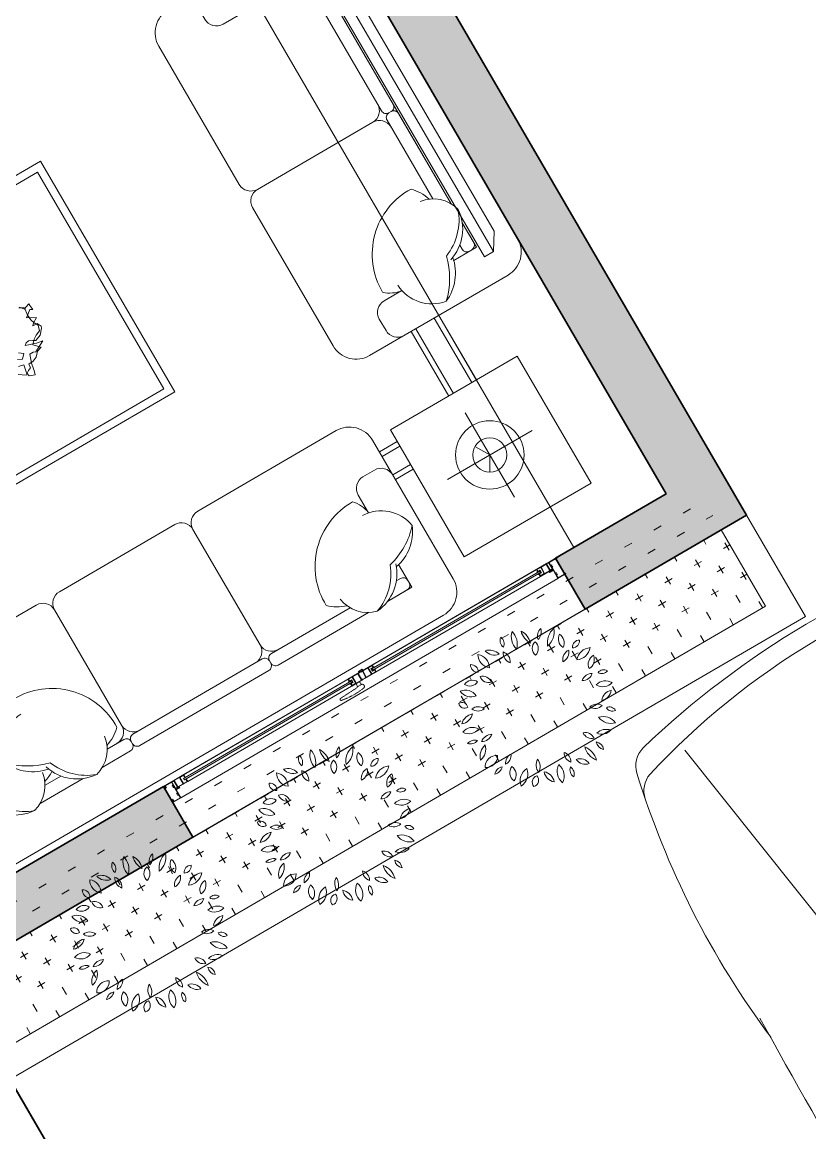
# Model space of a CAD drawing. Header units: millimetres. Extents: x 403824132 to 733479728, y 1974822364 to 2151530530.
# Drawn here: x 568712677 to 568715638, y 2063081156 to 2063085333 of the extents above; entities that cross this region are included whole.
import ezdxf

# ---------------------------------------------------------------- set-up
doc = ezdxf.new("R2010")
doc.units = ezdxf.units.MM
doc.linetypes.add('HIDDEN', pattern=[0.75, 0.5, -0.25])
for name, color, linetype, lineweight in [('A-DIM', 251, 'Continuous', 15), ('A-HATCH', 251, 'Continuous', 5), ('A-TUONG', 255, 'Continuous', 35), ('E- THAY', 9, 'Continuous', 20), ('E-NoiThat', 32, 'Continuous', 9), ('i_Cay', 114, 'Continuous', 13), ('i_Hatch', 250, 'Continuous', 13), ('i_ThietBi', 32, 'Continuous', 13), ('LD-CUA', 146, 'Continuous', 13), ('LD-KHUAT', 33, 'HIDDEN', 9), ('LD-THAY', 9, 'Continuous', 13)]:
    doc.layers.add(name, color=color, linetype=linetype, lineweight=lineweight)

# ---------------------------------------------------------------- blocks, each defined once
blk = doc.blocks.new('mb-cay40')
at = {"color": 0, "linetype": 'ByBlock'}
for centre, radius, start, end in [((-299.5701589075907, 710.3054466762878), 100.1777, 149.4737229998766, 231.7585850006217), ((-447.8704589076224, 682.5084466762783), 100.1777, 329.4737229998766, 51.75858500062168), ((-230.6878589075932, 779.3904466762833), 98.06469999999999, 192.3059549999538, 259.6848969996826), ((-344.058958907699, 662.0099466762913), 98.06469999999999, 12.30595499995376, 79.68489699968265), ((-136.2343589076481, 736.8957466763095), 62.92479999999998, 125.4093320002077, 202.7100880001333), ((-230.740058907686, 763.8882466762698), 62.92479999999998, 305.4093320002077, 22.71008800013334), ((16.26654109236551, 684.2603466763248), 136.5301, 133.811686000385, 194.307733999988), ((-210.5471589076042, 749.0423466762695), 136.5301, 313.811686000385, 14.30773399998799), ((112.6560410923557, 711.3373466763078), 137.2196, 163.4642290000644, 212.7905639999698), ((-134.2428589076444, 676.0780466762808), 137.2196, 343.4642290000643, 32.79056399996983), ((-426.9131589077006, 693.7752466762759), 54.12369999999999, 146.8150690002197, 244.0193430003837), ((-495.9196589076018, 674.7454466763011), 54.12369999999999, 326.8150690002197, 64.01934300038363), ((-147.5025589076395, 637.821246676278), 79.6564, 145.524785000142, 220.8327340004014), ((-273.4387589076068, 630.8271466763035), 79.6564, 325.524785000142, 40.83273400040141), ((138.3718410924193, 615.5002466762926), 80.63699999999999, 104.100357000399, 168.4650159999594), ((39.71864109238959, 709.8323466762886), 80.63699999999999, 284.100357000399, 348.4650159999595), ((-541.5223589077068, 596.8183466762894), 98.14920000000001, 183.3189289998474, 263.1903650005937), ((-651.1445589076611, 493.6793466763265), 98.14920000000001, 3.318928999847402, 83.19036500059372), ((-554.1702589076594, 555.716446676277), 69.85239999999999, 25.45365099951863, 116.6851969996846), ((-522.4680589076888, 648.1498466762605), 69.85239999999999, 205.4536509995186, 296.6851969996846), ((-390.4405589076341, 597.053746676309), 66.85079999999999, 168.8066020001733, 257.6390980002616), ((-470.3303589076386, 544.7297466762902), 66.85079999999999, 348.8066020001733, 77.63909800026163), ((48.89724109234521, 562.139746676261), 68.7981, 103.8913859995158, 198.9039470000852), ((-32.70725890767062, 606.6362466762985), 68.7981, 283.8913859995158, 18.90394700008519), ((230.3510410923918, 506.037146676299), 141.3623, 100.3005049996434, 160.4476489999013), ((71.86314109229716, 692.4305466762962), 141.3623, 280.3005049996434, 340.4476489999013), ((259.9547410923115, 520.9738466762719), 76.85969999999999, 122.5817349996012, 207.1799879998302), ((150.1931410923426, 550.6291466762632), 76.85969999999999, 302.5817349996012, 27.17998799983019), ((-653.7485589076532, 502.9852466762604), 44.2471, 163.4933459999228, 274.4697339999847), ((-692.7238589076442, 471.4445466763245), 44.2471, 343.4933459999227, 94.46973399998471), ((-620.4297589075868, 356.9077466762828), 75.7726, 22.57230600034306, 98.33354300080866), ((-561.4437589076697, 460.9655466763143), 75.7726, 202.5723060003431, 278.3335430008087), ((213.0515410923108, 368.6593466762861), 79.60759999999999, 86.02821900006174, 161.3697619999351), ((143.1294410924311, 473.5071466763002), 79.60759999999999, 266.0282190000617, 341.3697619999351), ((299.7197410923836, 426.0202466763112), 53.529, 59.98145400028278, 155.6675900001146), ((277.7252410923538, 494.4245466762877), 53.529, 239.9814540002828, 335.6675900001146), ((-680.1407589076553, 301.4285466763176), 101.6635, 69.72013800080484, 135.6489100005381), ((-717.600058907643, 467.8581466763062), 101.6635, 249.7201380008048, 315.6489100005381), ((281.8093410923029, 453.3035466762885), 110.2473, 244.7352629998049, 320.5781150000673), ((319.9207410923555, 283.5921466762593), 110.2473, 64.73526299980486, 140.5781150000674), ((-694.8229589076363, 365.1617466763128), 95.9612, 210.9482359996829, 290.5783940005535), ((-743.3930589076772, 225.974346676303), 95.9612, 30.9482359996829, 110.5783940005535), ((359.2284410923021, 242.1056466762602), 79.1061, 90.25287400078554, 173.52208300028), ((280.2783410924312, 330.1357466762784), 79.1061, 270.2528740007856, 353.5220830002799), ((-736.4670589076995, 276.7996466763216), 75.60229999999999, 224.257649999822, 288.5926610007619), ((-766.5091589076037, 152.3813466762949), 75.60229999999999, 44.25764999982202, 108.5926610007619), ((-649.4696589076193, 256.585046676264), 83.90719999999999, 240.5094849996896, 309.291989999972), ((-637.6392589076131, 118.6108466762598), 83.90719999999999, 60.50948499968955, 129.291989999972), ((231.9157410923508, 266.539646676305), 78.02799999999999, 238.8747640006676, 311.2135240002623), ((242.9923410922929, 141.0472466762949), 78.02799999999999, 58.87476400066763, 131.2135240002623), ((344.0384410923289, 142.0358466763282), 53.57989999999999, 28.1981360000389, 112.1917869993301), ((371.0219410923892, 216.9645466762668), 53.57989999999999, 208.1981360000389, 292.1917869993301), ((-659.0736589076696, 39.63904667626048), 110.8102, 100.8761589997203, 165.4479130002026), ((-787.2373589075869, 176.3009466762742), 110.8102, 280.8761589997204, 345.4479130002026), ((349.6776410924213, 166.3968466762817), 97.6447, 209.1951970002367, 286.7189010004093), ((292.527541092335, 25.24994667626743), 97.6447, 29.19519700023669, 106.7189010004093), ((-716.1905589076923, 74.23634667632723), 87.35799999999999, 234.9744629993681, 331.3792250002423), ((-689.6452589076944, -39.14615332373069), 87.35799999999999, 54.97446299936808, 151.3792250002424), ((208.0612410923932, 37.25554667630786), 77.31559999999999, 208.8071649999463, 283.9198800002828), ((158.9131410923146, -75.04515332368464), 77.31559999999999, 28.80716499994626, 103.9198800002828), ((313.8222410924209, -58.64165332372795), 90.3688, 71.37116600059133, 141.7535400000561), ((271.7177410924342, 82.93484667628945), 90.3688, 251.3711660005913, 321.7535400000561), ((-674.8470589076169, -123.2118533237299), 70.02329999999999, 71.8192460004174, 140.0817599994504), ((-706.7037589076499, -11.75075332372944), 70.02329999999999, 251.8192460004175, 320.0817599994504), ((-551.4629589076503, -83.00365332367801), 74.9971, 87.17243399982254, 157.2364690000009), ((-616.9188589076803, 20.92074667628185), 74.9971, 267.1724339998225, 337.2364690000009), ((296.2157410923683, -68.1395533237228), 50.671, 179.2557220000184, 267.628659000778), ((243.4524410924059, -118.1089533236882), 50.671, 359.2557220000184, 87.62865900077804), ((-557.1729589076713, -163.3047533236968), 77.98479999999999, 113.475291999382, 203.4559599999777), ((-659.7790589075885, -122.8160533237024), 77.98479999999999, 293.475291999382, 23.45595999997768), ((-604.7676589076873, -147.1679533237184), 106.605, 271.6327640008068, 352.0267889999677), ((-496.1556589076645, -268.5169533236767), 106.605, 91.63276400080674, 172.0267889999677), ((-341.8780589076923, -220.9033533237016), 95.91319999999999, 122.8873139993626, 186.7253339999508), ((-489.2111589075648, -151.593553323728), 95.91319999999999, 302.8873139993626, 6.725333999950768), ((69.87894109232002, -150.8368533236935), 70.3103, 173.6499809998805, 254.6514450005405), ((-18.61045890764217, -210.8629533236744), 70.3103, 353.6499809998805, 74.65144500054049), ((274.5892410923552, -86.62635332370701), 116.145, 186.5486859998972, 256.8911319994462), ((132.8601410923875, -212.990753323691), 116.145, 6.548685999897183, 76.89113199944619), ((-472.8800589076418, -293.5357533236747), 49.2563, 76.54190599947391, 193.4774260002929), ((-509.3162589076674, -257.1117533236902), 49.2563, 256.541905999474, 13.4774260002929), ((-314.2852589076501, -280.7871533237339), 91.05040000000001, 159.1169869998805, 230.3606240003511), ((-457.4404589076003, -318.4468533237086), 91.05040000000001, 339.1169869998805, 50.36062400035106), ((-132.5331589076959, -236.0941533236837), 75.353, 148.7876610002004, 221.5977110001933), ((-253.3297589076974, -247.0719533237279), 75.353, 328.7876610002005, 41.59771100019329), ((99.92604109243257, -278.0229533236925), 148.0051, 165.2071100000012, 218.3217489999558), ((-159.2895589076797, -332.0080533237124), 148.0051, 345.2071100000012, 38.32174899995582), ((161.8329410923761, -136.5778533236808), 96.71849999999999, 218.6962139999035, 286.2415449999098), ((113.3978410923155, -289.9039533237083), 96.71849999999999, 38.69621399990353, 106.2415449999098), ((-220.1570589075855, -348.4649533237389), 108.6658, 122.1169890002436, 201.7275269999994), ((-378.8747589077102, -296.6562533236793), 108.6658, 302.1169890002436, 21.72752699999944), ((-170.4776589077082, -363.9031533237066), 62.5472, 129.7475050000398, 206.070901000292), ((-266.6537589076324, -343.3009533236764), 62.5472, 309.7475050000398, 26.07090100029198), ((-159.7919589076482, -372.2426533237012), 84.6027, 5.31956000003229, 80.41896799967047), ((-61.47215890765074, -280.976453323703), 84.6027, 185.3195600000323, 260.4189679996705), ((110.3971410924278, -276.4030533237237), 64.3426, 156.7754189998254, 231.2879720002375), ((11.02814109236351, -301.2369533236779), 64.3426, 336.7754189998254, 51.28797200023745)]:
    blk.add_arc(centre, radius, start, end, dxfattribs=at)
blk = doc.blocks.new('tv')
at = {"layer": 'i_ThietBi'}
for points in [[(-124298533.7334513, 101887768.0819736), (-124300227.3539963, 101887768.0819736), (-124300277.3539963, 101887728.0819736), (-124298468.3539963, 101887728.0819736)], [(-124298468.3539963, 101887688.0819736), (-124300277.3539963, 101887688.0819736), (-124300277.3539963, 101887728.0819736), (-124298468.3539963, 101887728.0819736)]]:
    blk.add_lwpolyline(points, close=True, dxfattribs=at)
blk = doc.blocks.new('kkkk')
h = blk.add_hatch(color=250)
edge = h.paths.add_edge_path()
edge.add_line((333058.7503477686, 105336.6100560361), (333060.2503477686, 105336.6100560361))
edge.add_line((333060.2503477686, 105336.6100560361), (333060.2503477686, 105341.6100560361))
edge.add_line((333060.2503477686, 105341.6100560361), (333061.7503477686, 105341.6100560361))
edge.add_line((333061.7503477686, 105341.6100560361), (333061.7503477686, 105371.6100560361))
edge.add_line((333061.7503477686, 105371.6100560361), (333027.5003477686, 105371.6100560361))
edge.add_line((333027.5003477686, 105371.6100560361), (333027.5003477686, 105386.6100560362))
edge.add_line((333027.5003477686, 105386.6100560362), (333022.1618856793, 105386.6100560362))
edge.add_line((333022.1618856793, 105386.6100560362), (333022.1618856793, 105383.6100560361))
edge.add_line((333022.1618856793, 105383.6100560361), (333023.6618856793, 105383.6100560361))
edge.add_line((333023.6618856793, 105383.6100560361), (333023.6618856793, 105385.1100560361))
edge.add_line((333023.6618856793, 105385.1100560361), (333026.0003477686, 105385.1100560361))
edge.add_line((333026.0003477686, 105385.1100560361), (333026.0003477686, 105378.0508778042))
edge.add_line((333026.0003477686, 105378.0508778042), (333023.6618856793, 105378.0508778042))
edge.add_line((333023.6618856793, 105378.0508778042), (333023.6618856793, 105379.5508778041))
edge.add_line((333023.6618856793, 105379.5508778041), (333022.1618856793, 105379.5508778041))
edge.add_line((333022.1618856793, 105379.5508778041), (333022.1618856793, 105376.5508778041))
edge.add_line((333022.1618856793, 105376.5508778041), (333026.0003477686, 105376.5508778041))
edge.add_line((333026.0003477686, 105376.5508778041), (333026.0003477686, 105371.6100560361))
edge.add_line((333026.0003477686, 105371.6100560361), (332991.7503477686, 105371.6100560361))
edge.add_line((332991.7503477686, 105371.6100560361), (332991.7503477686, 105341.6100560361))
edge.add_line((332991.7503477686, 105341.6100560361), (332993.2503477686, 105341.6100560361))
edge.add_line((332993.2503477686, 105341.6100560361), (332993.2503477686, 105336.6100560361))
edge.add_line((332993.2503477686, 105336.6100560361), (332994.7503477685, 105336.6100560361))
edge.add_line((332994.7503477685, 105336.6100560361), (332994.7503477685, 105341.6100560361))
edge.add_line((332994.7503477685, 105341.6100560361), (333002.2503477686, 105341.6100560361))
edge.add_line((333002.2503477686, 105341.6100560361), (333002.2503477686, 105343.1100560361))
edge.add_line((333002.2503477686, 105343.1100560361), (332993.2503477686, 105343.1100560361))
edge.add_line((332993.2503477686, 105343.1100560361), (332993.2503477686, 105370.1100560361))
edge.add_line((332993.2503477686, 105370.1100560361), (333006.8920954218, 105370.1100560361))
edge.add_arc((333010.0003477685, 105367.6396451521), 3.970410884021193, 141.5226399061715, 209.9999999996041)
edge.add_line((333006.5618710796, 105365.6544397101), (333007.8609091851, 105366.4044397101))
edge.add_arc((333010.0003477685, 105367.6396451522), 2.470410884022959, -390.0000000008324, -150.0000000000441, ccw=False)
edge.add_line((333012.1397863518, 105366.4044397101), (333013.4388244577, 105365.6544397101))
edge.add_arc((333010.0003477685, 105367.6396451521), 3.970410884017615, -29.99999999942238, 38.47736009484422)
edge.add_line((333013.1086001153, 105370.1100560362), (333040.3920954216, 105370.1100560361))
edge.add_arc((333043.5003477685, 105367.6396451521), 3.970410884021193, 141.5226399061715, 209.9999999996041)
edge.add_line((333040.0618710795, 105365.6544397101), (333041.3609091852, 105366.4044397101))
edge.add_arc((333043.5003477685, 105367.6396451522), 2.470410884022959, -390.0000000008324, -150.0000000000441, ccw=False)
edge.add_line((333045.639786352, 105366.4044397101), (333046.9388244575, 105365.6544397101))
edge.add_arc((333043.5003477685, 105367.6396451521), 3.970410884017615, -29.99999999942238, 38.47736009484422)
edge.add_line((333046.6086001155, 105370.1100560362), (333060.2503477686, 105370.1100560361))
edge.add_line((333060.2503477686, 105370.1100560361), (333060.2503477686, 105343.1100560361))
edge.add_line((333060.2503477686, 105343.1100560361), (333051.2503477687, 105343.1100560361))
edge.add_line((333051.2503477687, 105343.1100560361), (333051.2503477687, 105341.6100560361))
edge.add_line((333051.2503477687, 105341.6100560361), (333058.7503477686, 105341.6100560361))
edge.add_line((333058.7503477686, 105341.6100560361), (333058.7503477686, 105336.6100560361))
blk.add_lwpolyline([(333026.0003477686, 105378.0508778042), (333026.0003477686, 105385.1100560361), (333023.6618856793, 105385.1100560361), (333023.6618856793, 105383.6100560361), (333022.1618856793, 105383.6100560361), (333022.1618856793, 105386.6100560362), (333027.5003477686, 105386.6100560362), (333027.5003477686, 105371.6100560361), (333061.7503477686, 105371.6100560361), (333061.7503477686, 105341.6100560361), (333060.2503477686, 105341.6100560361), (333060.2503477686, 105336.6100560361), (333058.7503477686, 105336.6100560361), (333058.7503477686, 105341.6100560361), (333051.2503477687, 105341.6100560361), (333051.2503477687, 105343.1100560361), (333060.2503477686, 105343.1100560361), (333060.2503477686, 105370.1100560361), (333046.6086001155, 105370.1100560362, -0.3080097014273616), (333046.9388244575, 105365.6544397101), (333045.639786352, 105366.4044397101, 1.732050807573783), (333041.3609091852, 105366.4044397101), (333040.0618710795, 105365.6544397101, -0.3080097014276107), (333040.3920954216, 105370.1100560361), (333013.1086001153, 105370.1100560362, -0.3080097014273616), (333013.4388244577, 105365.6544397101), (333012.1397863518, 105366.4044397101, 1.732050807573783), (333007.8609091851, 105366.4044397101), (333006.5618710796, 105365.6544397101, -0.3080097014276107), (333006.8920954218, 105370.1100560361), (332993.2503477686, 105370.1100560361), (332993.2503477686, 105343.1100560361), (333002.2503477686, 105343.1100560361), (333002.2503477686, 105341.6100560361), (332994.7503477685, 105341.6100560361), (332994.7503477685, 105336.6100560361), (332993.2503477686, 105336.6100560361), (332993.2503477686, 105341.6100560361), (332991.7503477686, 105341.6100560361), (332991.7503477686, 105371.6100560361), (333026.0003477686, 105371.6100560361), (333026.0003477686, 105376.5508778041), (333022.1618856793, 105376.5508778041), (333022.1618856793, 105379.5508778041), (333023.6618856793, 105379.5508778041), (333023.6618856793, 105378.0508778042)], format="xyb", close=True)
blk = doc.blocks.new('ccccc')
h = blk.add_hatch(color=250)
h.paths.add_polyline_path([(333034.3144056356, 105325.3407150077), (333084.3144056355, 105325.3407150077), (333084.3144056355, 105326.8407150077), (333077.6940542447, 105326.8407150077), (333077.6940542447, 105353.8407150077), (333084.3144056355, 105353.8407150077), (333084.3144056355, 105355.3407150077), (333034.3144056356, 105355.3407150077), (333034.3144056356, 105346.7373347332), (333035.8144056356, 105346.7373347332), (333035.8144056356, 105353.8407150077), (333052.1347392885, 105353.8407150077), (333052.1347392885, 105326.8407150077), (333035.8144056356, 105326.8407150077), (333035.8144056356, 105333.9440952822), (333034.3144056356, 105333.9440952822)])
h.paths.add_polyline_path([(333053.6347392886, 105326.8407150077), (333053.6347392886, 105353.8407150077), (333076.1940542446, 105353.8407150077), (333076.1940542446, 105326.8407150077)], flags=16)
for p, q in [((333052.1347392885, 105353.8407150077), (333052.1347392885, 105326.8407150077)), ((333053.6347392886, 105353.8407150077), (333053.6347392886, 105326.8407150077)), ((333076.1940542446, 105353.8407150077), (333076.1940542446, 105326.8407150077)), ((333077.6940542447, 105353.8407150077), (333077.6940542447, 105326.8407150077)), ((333084.3144056355, 105355.3407150077), (333084.3144056355, 105353.8407150077)), ((333034.3144056356, 105346.7373347332), (333035.8144056356, 105346.7373347332)), ((333034.3144056356, 105333.9440952822), (333035.8144056356, 105333.9440952822)), ((333084.3144056355, 105326.8407150077), (333084.3144056355, 105325.3407150077))]:
    blk.add_line(p, q)
for points in [[(333084.3144056355, 105355.3407150077), (333034.3144056356, 105355.3407150077), (333034.3144056356, 105346.7373347332)], [(333052.1347392885, 105353.8407150077), (333035.8144056356, 105353.8407150077), (333035.8144056356, 105346.7373347332)], [(333076.1940542446, 105353.8407150077), (333053.6347392886, 105353.8407150077)], [(333084.3144056355, 105353.8407150077), (333077.6940542447, 105353.8407150077)], [(333034.3144056356, 105333.9440952822), (333034.3144056356, 105325.3407150077), (333084.3144056355, 105325.3407150077)], [(333035.8144056356, 105333.9440952822), (333035.8144056356, 105326.8407150077), (333052.1347392885, 105326.8407150077)], [(333053.6347392886, 105326.8407150077), (333076.1940542446, 105326.8407150077)], [(333077.6940542447, 105326.8407150077), (333084.3144056355, 105326.8407150077)]]:
    blk.add_lwpolyline(points)
blk = doc.blocks.new('dasdsd')
at = {"linetype": 'HIDDEN', "ltscale": 0.05}
for p, q in [((-9.569141384446992, -15.90723716295906), (-9.569141384446992, 0)), ((9.569141384446992, 0), (-9.569141384446992, 0)), ((9.569141384446992, -15.90723716294451), (9.569141384446992, 0)), ((-16.34979056974407, -18.90631077674334), (-107.8912883332232, -23.1459015282162)), ((-10.46026030555367, -16.12276114153791), (-15.45867164875381, -18.69078679804806)), ((9.569141384330578, -15.90723716295906), (-9.569141384446992, -15.90723716295906))]:
    blk.add_line(p, q, dxfattribs=at)
for centre, radius, start, end in [((-106.2585171776591, -28.09938181765028), 5.215640768237306, 108.2433054779571, 251.7566945220429), ((-40.96028682653559, 286.6360905124457), 326.6202464477597, 258.1751875100508, 278.8996242376831), ((-16.34979056974407, -16.9563107767899), 1.95, 270, 297.1926651147454), ((-9.569141384446992, -17.85723716302891), 1.95, 90, 117.1926651147453), ((9.569141384446992, -25.97958644191385), 10.07234927896024, 270, 90)]:
    blk.add_arc(centre, radius, start, end, dxfattribs=at)
blk = doc.blocks.new('fffsf')
h = blk.add_hatch(color=250)
h.paths.add_polyline_path([(333183.8310297608, 105395.8081060237), (333133.8310297608, 105395.8081060237), (333133.8310297608, 105394.3081060237), (333140.4513811519, 105394.3081060237), (333140.4513811519, 105367.3081060237), (333133.8310297608, 105367.3081060237), (333133.8310297608, 105364.3081060237), (333118.8310297608, 105364.3081060237), (333118.8310297608, 105361.3081060237), (333135.3310297608, 105361.3081060237), (333135.3310297608, 105365.8081060237), (333183.8310297608, 105365.8081060237), (333183.8310297608, 105374.4114862982), (333182.3310297608, 105374.4114862982), (333182.3310297608, 105367.3081060237), (333166.0106961079, 105367.3081060237), (333166.0106961079, 105394.3081060237), (333182.3310297608, 105394.3081060237), (333182.3310297608, 105387.2047257492), (333183.8310297608, 105387.2047257492)])
h.paths.add_polyline_path([(333164.5106961079, 105394.3081060237), (333164.5106961079, 105367.3081060237), (333141.9513811518, 105367.3081060237), (333141.9513811518, 105394.3081060237)], flags=16)
for p, q in [((333133.8310297608, 105395.8081060237), (333133.8310297608, 105394.3081060237)), ((333140.4513811519, 105394.3081060237), (333140.4513811519, 105367.3081060237)), ((333141.9513811518, 105394.3081060237), (333141.9513811518, 105367.3081060237)), ((333164.5106961079, 105394.3081060237), (333164.5106961079, 105367.3081060237)), ((333166.0106961079, 105394.3081060237), (333166.0106961079, 105367.3081060237)), ((333183.8310297608, 105387.2047257492), (333182.3310297608, 105387.2047257492)), ((333183.8310297608, 105374.4114862982), (333182.3310297608, 105374.4114862982))]:
    blk.add_line(p, q)
for points in [[(333133.8310297608, 105395.8081060237), (333183.8310297608, 105395.8081060237), (333183.8310297608, 105387.2047257492)], [(333133.8310297608, 105394.3081060237), (333140.4513811519, 105394.3081060237)], [(333141.9513811518, 105394.3081060237), (333164.5106961079, 105394.3081060237)], [(333166.0106961079, 105394.3081060237), (333182.3310297608, 105394.3081060237), (333182.3310297608, 105387.2047257492)], [(333183.8310297608, 105374.4114862982), (333183.8310297608, 105365.8081060237), (333135.3310297608, 105365.8081060237), (333135.3310297608, 105361.3081060237), (333118.8310297608, 105361.3081060237)], [(333133.8310297608, 105367.3081060237), (333133.8310297608, 105364.3081060237), (333118.8310297608, 105364.3081060237), (333118.8310297608, 105361.3081060237)], [(333140.4513811519, 105367.3081060237), (333133.8310297608, 105367.3081060237)], [(333164.5106961079, 105367.3081060237), (333141.9513811518, 105367.3081060237)], [(333182.3310297608, 105374.4114862982), (333182.3310297608, 105367.3081060237), (333166.0106961079, 105367.3081060237)]]:
    blk.add_lwpolyline(points)
blk = doc.blocks.new('*U223')
for points in [[(88.41580056528618, 82.17994154020562), (88.41580056524253, 80.6033802745078), (77.17966634732147, 80.60338027449323), (77.17966634729966, 69.39661972550675), (88.41580056521342, 69.39661972551403), (88.41580056528618, 67.82005845976528, 0.2403906807314063), (91.14311726333106, 71.99999999998546), (80.17966634737968, 71.99999999998546), (80.17966634732147, 77.99999999998543), (91.14311726327287, 77.99999999998543, 0.2403906807301442)], [(799.5920245947626, 82.17994154014741), (799.5920245948354, 80.6033802744132), (810.8281588127423, 80.60338027440594), (810.8281588127272, 69.39661972541944), (799.592024594806, 69.39661972542672), (799.5920245947626, 67.82005845970707, -0.2403906807314063), (796.8647078967688, 71.99999999992724), (807.8281588127126, 71.99999999992724), (807.828158812669, 77.99999999993452), (796.864707896718, 77.99999999994179, -0.2403906807301442)], [(905.423625724804, 82.17994153920152), (905.4236257248403, 80.60338027349644), (894.1874915069266, 80.60338027346006), (894.1874915069845, 69.39661972447357), (905.4236257248987, 69.39661972450267), (905.4236257248331, 67.82005845875392, 0.2403906807314063), (908.1509424228127, 71.99999999901047), (897.1874915068609, 71.99999999896681), (897.1874915069047, 77.99999999895226), (908.150942422856, 77.99999999898864, 0.2403906807301442)]]:
    blk.add_hatch(color=250).paths.add_polyline_path(points)
for p, q in [((850.0078251598887, 89.99999999997091), (44.50000000021828, 90.00000000004366)), ((850.0078251598743, 89.99999999991269), (88.00000000023283, 89.99999999998545)), ((855.0078251597798, 89.9999999988213), (1617.015650301339, 89.99999999983993)), ((88.00000000024738, 59.99999999998546), (850.0078251598887, 59.99999999989814)), ((1617.015650301413, 59.99999999983993), (855.0078251598597, 59.99999999880675)), ((35.00000000011642, 20), (1670.015650301457, 20))]:
    blk.add_line(p, q)
for points in [[(88.41580056528618, 82.17994154020562), (88.41580056524253, 80.6033802745078), (77.17966634732147, 80.60338027449323), (77.17966634729966, 69.39661972550675), (88.41580056521342, 69.39661972551403), (88.41580056528618, 67.82005845976528, 0.2403906807314063), (91.14311726333106, 71.99999999998546), (80.17966634737968, 71.99999999998546), (80.17966634732147, 77.99999999998543), (91.14311726327287, 77.99999999998543, 0.2403906807301443)], [(799.5920245947626, 82.17994154014741), (799.5920245948354, 80.6033802744132), (810.8281588127423, 80.60338027440594), (810.8281588127272, 69.39661972541944), (799.592024594806, 69.39661972542672), (799.5920245947626, 67.82005845970707, -0.2403906807314063), (796.8647078967688, 71.99999999992724), (807.8281588127126, 71.99999999992724), (807.828158812669, 77.99999999993452), (796.864707896718, 77.99999999994179, -0.2403906807301443)], [(905.423625724804, 82.17994153920152), (905.4236257248403, 80.60338027349644), (894.1874915069266, 80.60338027346006), (894.1874915069845, 69.39661972447357), (905.4236257248987, 69.39661972450267), (905.4236257248331, 67.82005845875392, 0.2403906807314063), (908.1509424228127, 71.99999999901047), (897.1874915068609, 71.99999999896681), (897.1874915069047, 77.99999999895226), (908.150942422856, 77.99999999898864, 0.2403906807301443)]]:
    blk.add_lwpolyline(points, format="xyb", close=True)
for points in [[(807.8281588127126, 71.99999999992724), (80.17966634737968, 71.99999999998546), (80.17966634732147, 77.99999999998543), (807.828158812669, 77.99999999993452)], [(897.1874915069916, 71.99999999894499), (1624.835983954251, 71.9999999998545), (1624.835983954164, 77.99999999986177), (897.1874915069047, 77.99999999895226)]]:
    blk.add_lwpolyline(points, close=True)
at = {"rotation": 270}
blk.add_blockref('kkkk', (-105336.6100560361, 333081.7503477685), dxfattribs=at)
at = {"xscale": -1}
for name, p, rotation in [('ccccc', (333122.3144056175, -105265.3407150657), 359.9999999999902), ('fffsf', (-332278.8232048966, 105455.8081050878), 180.0000000001608), ('kkkk', (107041.6257063375, 333081.7503477685), 90)]:
    blk.add_blockref(name, p, dxfattribs=dict(at, rotation=rotation))
for p in [(-332234.306580494, -105265.3407149498), (-331417.2987550386, -105265.3407159424)]:
    blk.add_blockref('ccccc', p)
at = {"xscale": -0.8000000000000002, "yscale": 0.8, "zscale": 0.8}
blk.add_blockref('dasdsd', (880.0078251598741, 59.99999999895225), dxfattribs=at)
blk = doc.blocks.new('sf2')
at = {"layer": 'E-NoiThat'}
for p, q in [((-123893881.8299781, 101810473.999927), (-123893331.8299781, 101810473.999927)), ((-123893881.8299781, 101809923.999927), (-123893881.8299781, 101810473.999927)), ((-123893331.8299781, 101810473.999927), (-123893331.8299781, 101809923.999927)), ((-123893881.8299781, 101810093.999927), (-123893958.8608268, 101810093.999927)), ((-123893881.8299781, 101810073.999927), (-123893958.8608268, 101810073.999927)), ((-123893881.8299781, 101809993.999927), (-123893958.8608268, 101809993.999927)), ((-123893881.8299781, 101809973.999927), (-123893958.8608268, 101809973.999927)), ((-123893331.8299781, 101809923.999927), (-123893881.8299781, 101809923.999927)), ((-123893628.8608268, 101809643.999927), (-123893628.8608268, 101809923.999927)), ((-123893608.8608268, 101809643.999927), (-123893608.8608268, 101809923.999927)), ((-123893528.8608268, 101809643.999927), (-123893528.8608268, 101809923.999927)), ((-123893508.8608268, 101809643.999927), (-123893508.8608268, 101809923.999927)), ((-123895508.8608268, 101809393.999927), (-123894508.8608268, 101809393.999927)), ((-123894508.8608268, 101809393.999927), (-123894508.8608268, 101808393.999927)), ((-123895478.8608268, 101809363.999927), (-123894538.8608268, 101809363.999927)), ((-123894538.8608268, 101809363.999927), (-123894538.8608268, 101808423.999927)), ((-123894982.4477371, 101809042.6718014), (-123894958.0293367, 101809059.9597934)), ((-123894958.0293367, 101809059.9597934), (-123894951.5179303, 101809055.3484094)), ((-123894953.1458575, 101809053.0444454), (-123894949.8899923, 101809068.0273934)), ((-123894946.6342783, 101809021.9262974), (-123894953.1458575, 101809053.0444454)), ((-123894951.5179303, 101809055.3484094), (-123894941.7504643, 101809049.5869334)), ((-123894949.8899923, 101809068.0273934), (-123894928.7274679, 101809076.0951014)), ((-123894941.7504643, 101809049.5869334), (-123894930.3553843, 101809044.9769534)), ((-123894928.7274679, 101809076.0951014), (-123894923.8439887, 101809059.9597934)), ((-123894923.8439887, 101809059.9597934), (-123894922.2158779, 101809053.0444454)), ((-123894922.2158779, 101809053.0444454), (-123894918.9601747, 101809031.1465814)), ((-123894966.1688593, 101809017.3162094), (-123894946.6342783, 101809021.9262974)), ((-123894930.3553843, 101809044.9769534), (-123894928.7274679, 101809032.2991574)), ((-123894928.7274679, 101809032.2991574), (-123894928.7274679, 101809029.9940054)), ((-123894928.7274679, 101809029.9940054), (-123894909.1930435, 101809027.6889614)), ((-123894918.9601747, 101809031.1465814), (-123894907.5651055, 101808998.8752094)), ((-123894909.1930435, 101809027.6889614), (-123894892.9141711, 101809020.7737214)), ((-123894892.9141711, 101809020.7737214), (-123894876.6353203, 101809003.4857294)), ((-123894956.6754919, 101808993.4287694), (-123894939.9530851, 101809002.0396094)), ((-123894924.7507999, 101808985.8936094), (-123894941.473185, 101808972.9789694)), ((-123894939.9530851, 101809002.0396094), (-123894924.7507999, 101808985.8936094)), ((-123894907.5651055, 101808998.8752094), (-123894892.9141711, 101808998.8752094)), ((-123894865.2400243, 101808975.8247694), (-123894905.9371783, 101808961.9953694)), ((-123894892.9141711, 101808998.8752094), (-123894883.1468671, 101809002.3333694)), ((-123894883.1468671, 101809002.3333694), (-123894839.1939235, 101808980.4352894)), ((-123894857.1007555, 101808997.7228494), (-123894879.8911963, 101808974.6724094)), ((-123894879.8911963, 101808974.6724094), (-123894865.2400243, 101808958.5372094)), ((-123894876.6353203, 101809003.4857294), (-123894857.1007555, 101808997.7228494)), ((-123894871.7516791, 101808959.6895694), (-123894861.9843751, 101808965.4524494)), ((-123894839.1939235, 101808980.4352894), (-123894865.2400243, 101808975.8247694)), ((-123894861.9843751, 101808965.4524494), (-123894837.5661475, 101808956.2324894)), ((-123894905.9371783, 101808961.9953694), (-123894897.7978123, 101808955.0801294)), ((-123894897.7978123, 101808955.0801294), (-123894886.4026243, 101808952.7743294)), ((-123894886.4026243, 101808952.7743294), (-123894871.7516791, 101808959.6895694)), ((-123894865.2400243, 101808958.5372094), (-123894850.5892195, 101808949.3172494)), ((-123894850.5892195, 101808949.3172494), (-123894831.0546115, 101808941.2496494)), ((-123894837.5661475, 101808956.2324894), (-123894819.6596395, 101808936.6391294)), ((-123894831.0546115, 101808941.2496494), (-123894824.5429675, 101808920.5039294)), ((-123894818.0315395, 101808929.7228094), (-123894826.1710675, 101808913.5886894)), ((-123894819.6596395, 101808936.6391294), (-123894818.0315395, 101808929.7228094)), ((-123894816.4037635, 101808892.8429694), (-123894848.9612275, 101808875.5554094)), ((-123894826.1710675, 101808913.5886894), (-123894844.0775755, 101808912.4363294)), ((-123894844.0775755, 101808912.4363294), (-123894835.9382635, 101808904.3687294)), ((-123894839.1939235, 101808889.3858894), (-123894840.8219155, 101808868.6401694)), ((-123894834.3102715, 101808905.5210894), (-123894839.1939235, 101808889.3858894)), ((-123894835.9382635, 101808904.3687294), (-123894816.4037635, 101808892.8429694)), ((-123894824.5429675, 101808920.5039294), (-123894834.3102715, 101808905.5210894)), ((-123894837.5661475, 101808838.6744894), (-123894855.4727635, 101808828.3000094)), ((-123894839.1939235, 101808843.2839294), (-123894852.2171035, 101808827.1487294)), ((-123894848.9612275, 101808875.5554094), (-123894822.9151915, 101808854.8096894)), ((-123894840.8219155, 101808868.6401694), (-123894837.5661475, 101808838.6744894)), ((-123894831.0546115, 101808839.8268494), (-123894839.1939235, 101808843.2839294)), ((-123894814.7756635, 101808834.0639694), (-123894831.0546115, 101808839.8268494)), ((-123894822.9151915, 101808854.8096894), (-123894813.1477795, 101808859.4202094)), ((-123894813.1477795, 101808859.4202094), (-123894814.7756635, 101808840.9792094)), ((-123894814.7756635, 101808840.9792094), (-123894814.7756635, 101808834.0639694)), ((-123894538.8608268, 101808423.999927), (-123895478.8608268, 101808423.999927)), ((-123894508.8608268, 101808393.999927), (-123895508.8608268, 101808393.999927))]:
    blk.add_line(p, q, dxfattribs=at)
for points in [[(-123893958.8608268, 101809923.999927, -0.4142135623730966), (-123894058.8608268, 101809823.999927), (-123894658.8608268, 101809823.999927, -0.4142135623730688), (-123894708.8608268, 101809873.999927, -0.4142135623730998), (-123894758.8608268, 101809823.999927), (-123895258.8608268, 101809823.999927, -0.4142135623730955), (-123895308.8608268, 101809873.999927, -0.4142135623730851), (-123895358.8608268, 101809823.999927), (-123895958.8608268, 101809823.999927, -0.4142135623730955), (-123896058.8608268, 101809923.999927), (-123896058.8608268, 101810523.999927, -0.4142135623730998), (-123895958.8608268, 101810623.999927), (-123894058.8608268, 101810623.999927, -0.4142135623730966), (-123893958.8608268, 101810523.999927)], [(-123895288.8608268, 101810473.999927), (-123894728.8608268, 101810473.999927, -0.4142135623730951), (-123894708.8608268, 101810453.999927), (-123894708.8608268, 101810443.999927, -0.4142135623730995), (-123894728.8608268, 101810423.999927), (-123895288.8608268, 101810423.999927, -0.4142135623730951), (-123895308.8608268, 101810443.999927), (-123895308.8608268, 101810453.999927, -0.4142135623730951)], [(-123893808.8608268, 101809643.999927, 0.4142135623730966), (-123893908.8608268, 101809543.999927), (-123893908.8608268, 101808943.999927, 0.4142135623730977), (-123893858.8608268, 101808893.999927, 0.4047778954256885), (-123893908.8608268, 101808843.999927), (-123893908.8608268, 101808243.999927, 0.4142135623730955), (-123893808.8608268, 101808143.999927), (-123893208.8608268, 101808143.999927, 0.4142135623730977), (-123893108.8608268, 101808243.999927), (-123893108.8608268, 101809543.999927, 0.4142135623730966), (-123893208.8608268, 101809643.999927)], [(-123893258.8608268, 101808313.999927), (-123893258.8608268, 101808873.999927, 0.4142135623730951), (-123893278.8608268, 101808893.999927), (-123893288.8608268, 101808893.999927, 0.4142135623730995), (-123893308.8608268, 101808873.999927), (-123893308.8608268, 101808313.999927, 0.4142135623730951), (-123893288.8608268, 101808293.999927), (-123893278.8608268, 101808293.999927, 0.4142135623730951)]]:
    blk.add_lwpolyline(points, format="xyb", close=True, dxfattribs=at)
for points in [[(-123896027.0390804, 101810274.4728657, -0.1477298758543702), (-123895880.9034106, 101810360.4029273, -0.2133427585932454), (-123895751.9602187, 101810486.4336616, -0.1786618101816585)], [(-123895901.0921893, 101810367.2514029, -0.30666349490175), (-123895751.9602187, 101810486.4336616, -0.3063299663357472), (-123895654.5364234, 101810377.5889396, 0.8728471598091934)], [(-123895757.6910139, 101810274.4728657, -0.1477298758543702), (-123895611.5553441, 101810360.4029273, -0.2133427585932454), (-123895482.6121521, 101810486.4336616, -0.1786618101816585)], [(-123895631.7441228, 101810367.2514029, -0.30666349490175), (-123895482.6121521, 101810486.4336616, -0.3063299663357472), (-123895385.1883569, 101810377.5889396, 0.8728471598091934)], [(-123895451.1447692, 101810473.999927), (-123895328.8608268, 101810473.999927, -0.4142135623730951), (-123895308.8608268, 101810453.999927), (-123895308.8608268, 101810443.999927, -0.4142135623730995), (-123895328.8608268, 101810423.999927), (-123895400.7978324, 101810423.999927, -0.4142135623730951)], [(-123894297.2288177, 101810473.999927), (-123894688.8608268, 101810473.999927, 0.4142135623730951), (-123894708.8608268, 101810453.999927), (-123894708.8608268, 101810443.999927, 0.4142135623730995), (-123894688.8608268, 101810423.999927), (-123894347.5757547, 101810423.999927, 0.4142135623730951)], [(-123894116.6294643, 101810367.2514029, 0.30666349490175), (-123894265.7614349, 101810486.4336616, 0.3063299663357472), (-123894363.1852302, 101810377.5889396, -0.8728471598091934)], [(-123893990.6825732, 101810274.4728657, 0.1477298758543702), (-123894136.818243, 101810360.4029273, 0.2133427585932454), (-123894265.7614349, 101810486.4336616, 0.1786618101816585)], [(-123894128.8608268, 101810473.999927), (-123894214.0469518, 101810473.999927, 0.4142135623730951)], [(-123894147.01663, 101810423.999927), (-123894128.8608268, 101810423.999927, 0.4142135623730951), (-123894108.8608268, 101810443.999927), (-123894108.8608268, 101810453.999927, 0.4142135623730951), (-123894128.8608268, 101810473.999927)], [(-123895601.356957, 101810423.999927), (-123895670.1458989, 101810423.999927, -0.4142135623730951)], [(-123895358.8608268, 101810423.999927, -0.4142135623730945), (-123895308.8608268, 101810373.999927), (-123895308.8608268, 101809873.999927, -0.4142135623730951)], [(-123895258.8608268, 101810423.999927, 0.4142135623730951), (-123895308.8608268, 101810373.999927)], [(-123894758.8608268, 101810423.999927, -0.4142135623730951), (-123894708.8608268, 101810373.999927)], [(-123894658.8608268, 101810423.999927, 0.4142135623730945), (-123894708.8608268, 101810373.999927), (-123894708.8608268, 101809873.999927, 0.4142135623730951)], [(-123895614.4207647, 101810148.4421313, -0.3567723648219203), (-123895757.6910139, 101810274.4728657, -0.2495420503229877), (-123895627.8750205, 101810378.3329046, 9.616880347716284)], [(-123895621.9678365, 101810391.7925307, 0.0718653790103429), (-123895663.8871717, 101810411.340115, -7.115464291357926)], [(-123895639.6215576, 101810151.4906734, 0.1655406298837506), (-123895608.6899695, 101810085.4267641, 0.4259891687143785), (-123895327.8802664, 101810371.8602575, 0.1215233233290522), (-123895394.5391051, 101810411.340115, -7.115464291357926)], [(-123894108.7520294, 101810151.4906734, -0.1655406298837506), (-123894139.6836175, 101810085.4267641, -0.4259891687143785), (-123894420.4933206, 101810371.8602575, -0.1215233233290522), (-123894353.8344819, 101810411.340115, 7.115464291357926)], [(-123894133.9528223, 101810148.4421313, 0.3567723648219203), (-123893990.6825732, 101810274.4728657, 0.2495420503229877), (-123894120.4985666, 101810378.3329046, -9.616880347716284)], [(-123893958.8608268, 101810073.999927, -0.4142135623730951), (-123894008.8608268, 101810023.999927), (-123894058.8608268, 101810023.999927, -0.4142135623730951), (-123894108.8608268, 101810073.999927), (-123894108.8608268, 101810151.468129)], [(-123893581.3926249, 101809493.999927), (-123893658.8608268, 101809493.999927, -0.4142135623730951), (-123893708.8608268, 101809543.999927), (-123893708.8608268, 101809593.999927, -0.4142135623730951), (-123893658.8608268, 101809643.999927)], [(-123893584.4186226, 101809468.9079315, -0.3567723648219203), (-123893458.3878882, 101809612.1781807, -0.2495420503229877), (-123893354.5278492, 101809482.3621872, 9.616880347716284)], [(-123893458.3878882, 101809612.1781807, -0.1477298758543702), (-123893372.4578266, 101809466.0425109, -0.2133427585932454), (-123893246.4270922, 101809337.0993189, -0.1786618101816585)], [(-123893581.3700805, 101809494.1087244, 0.1655406298837506), (-123893647.4339897, 101809463.1771363, 0.4259891687143785), (-123893361.0004963, 101809182.3674332, 0.1215233233290522), (-123893321.5206388, 101809249.0262719, -7.115464291357926)], [(-123893365.609351, 101809486.2312896, -0.30666349490175), (-123893246.4270922, 101809337.0993189, -0.3063299663357472), (-123893355.2718142, 101809239.6755237, 0.8728471598091934)], [(-123893308.8608268, 101809455.8441238), (-123893308.8608268, 101809473.999927, -0.4142135623730951), (-123893288.8608268, 101809493.999927), (-123893278.8608268, 101809493.999927, -0.4142135623730951), (-123893258.8608268, 101809473.999927)], [(-123893258.8608268, 101809473.999927), (-123893258.8608268, 101809388.813802, -0.4142135623730951)], [(-123893258.8608268, 101809305.6319361), (-123893258.8608268, 101808293.999927), (-123893658.8608268, 101808293.999927, 0.4142135623730951), (-123893708.8608268, 101808243.999927), (-123893708.8608268, 101808193.999927, 0.4142135623730951), (-123893658.8608268, 101808143.999927)], [(-123893258.8608268, 101809305.6319361), (-123893258.8608268, 101808293.999927), (-123893658.8608268, 101808293.999927, 0.4142135623730951), (-123893708.8608268, 101808243.999927), (-123893708.8608268, 101808193.999927, 0.4142135623730951), (-123893658.8608268, 101808143.999927)], [(-123893258.8608268, 101809305.6319361), (-123893258.8608268, 101808913.999927, -0.4142135623730951), (-123893278.8608268, 101808893.999927), (-123893288.8608268, 101808893.999927, -0.4142135623730995), (-123893308.8608268, 101808913.999927), (-123893308.8608268, 101809255.2849992, -0.4142135623730951)], [(-123893358.8608268, 101808893.999927, 0.4142135623730895), (-123893308.8608268, 101808943.999927, -0.9999999999999822)], [(-123893358.8608268, 101808893.999927, -0.4142135623730895), (-123893308.8608268, 101808843.999927, 0.9999999999999822)]]:
    blk.add_lwpolyline(points, format="xyb", dxfattribs=at)
for points in [[(-123895534.3266352, 101810473.999927), (-123895720.4928359, 101810473.999927)], [(-123894108.8608268, 101810375.7380266), (-123894108.8608268, 101810473.999927), (-123894214.0469518, 101810473.999927)], [(-123893606.8299781, 101810375.119144), (-123893606.8299781, 101810009.1307101)], [(-123893606.8299781, 101810192.124927), (-123893638.9133114, 101810247.6948904)], [(-123893789.8241951, 101810192.124927), (-123893423.8357611, 101810192.124927)], [(-123893606.8299781, 101810192.124927), (-123893638.9133114, 101810136.5549636)], [(-123893357.1227272, 101809493.999927), (-123893258.8608268, 101809493.999927), (-123893258.8608268, 101809388.813802)], [(-123893858.8608268, 101808893.999927), (-123893358.8608268, 101808893.999927)]]:
    blk.add_lwpolyline(points, dxfattribs=at)
for radius in [128.3333333333334, 64.16666666666679]:
    blk.add_circle((-123893606.8299781, 101810192.124927), radius, dxfattribs=at)
blk = doc.blocks.new('TANG 1 BT1')
at = {"layer": 'A-HATCH'}
h = blk.add_hatch(color=256, dxfattribs=at)
h.dxf.hatch_style = 1
h.paths.add_polyline_path([(7158834.392582895, 839216.910365944), (7158834.40338719, 837891.891499825), (7159054.403387193, 837891.891499825), (7159054.392582897, 839436.910365944), (7153914.367428423, 839436.910365939), (7153914.367428423, 839216.910365939)])
h.paths.add_polyline_path([(7150554.367428423, 839436.910365939), (7150554.310653077, 838368.6554270984), (7150774.310653077, 838368.6554270984), (7150774.367428423, 839216.910365939), (7151514.367428423, 839216.910365939), (7151514.367428423, 839436.910365939)])
h.paths.add_polyline_path([(7150774.304578072, 836568.6554270984), (7150554.304578072, 836568.6554270984), (7150554.355278415, 835616.8624750825), (7151104.293490312, 835616.869053744), (7151104.293494187, 835319.4682315772), (7151324.293331157, 835319.4682315772), (7151324.293316933, 835616.869053744), (7152824.293494837, 835616.869053744), (7152824.293494837, 833426.8795984447), (7152714.293491956, 833426.8795926793), (7152714.29349484, 833316.8795926797), (7152934.293494836, 833316.8796042103), (7152934.293494836, 835726.8688687666), (7150774.353935611, 835726.8618762125)])
h.paths.add_polyline_path([(7151324.293373614, 834519.4677197175), (7151104.293494189, 834519.4677197175), (7151104.30564033, 832826.9133516661), (7151324.305640263, 832826.9160794099), (7151324.293490244, 833316.8822506294), (7151914.29349484, 833316.8795745915), (7151914.293491955, 833426.8795507496), (7151324.293433158, 833426.8795098679)])
h.paths.add_polyline_path([(7158834.380432876, 835616.8724301188), (7158834.380432876, 834616.8724302229), (7159054.38132507, 834616.8724302229), (7159054.380433111, 835946.8749298701), (7159054.399422782, 837091.8914998248), (7158834.40338719, 837091.8914998248), (7158834.395779532, 836041.8726337034), (7158234.393846916, 836041.8726337034), (7158234.394310373, 835726.8726337056), (7156074.371186494, 835726.8726337051), (7156074.371186494, 835616.8645500309)])
h.paths.add_polyline_path([(7158834.396642498, 835726.8749299373), (7158289.394310373, 835726.8726337056), (7158289.393846915, 835986.8726337039), (7158834.39593021, 835986.8726337039)], flags=16)
h.paths.add_polyline_path([(7158434.392582023, 831596.9007170699), (7158434.392582023, 831391.9098570823), (7158834.392582373, 831391.9061736367), (7158834.392582374, 827616.9110400443), (7158354.335837015, 827616.9110402875), (7158354.335837015, 827396.9110403915), (7159054.392582373, 827396.9110403561), (7159054.392582213, 832816.9110333439), (7158834.392582212, 832816.9110333439), (7158834.392582895, 831816.9061741434), (7156074.381032348, 831816.9294868225), (7156074.381032348, 831596.9294868223)])
h.paths.add_polyline_path([(7158834.392582373, 831596.9061740552), (7158834.392582373, 831446.9061736375), (7158489.392582023, 831446.9097838658), (7158489.392582023, 831596.909784292)], flags=16)
h.paths.add_polyline_path([(7152934.305644855, 831706.9131666891), (7152934.305644858, 831816.913351666), (7151324.305640331, 831816.913351666), (7151324.305640331, 831926.9133516661), (7151104.305640332, 831926.9133516661), (7151104.30564033, 831816.913351666), (7150554.366400784, 831816.9061741251), (7150554.36935917, 830866.8950438554), (7150774.369359169, 830866.8950438554), (7150774.367133453, 831706.9061741378)])
h.paths.add_polyline_path([(7150554.364441079, 828526.9061794691), (7150774.364441081, 828526.9061794691), (7150774.37017006, 830066.8945319966), (7150554.36935917, 830066.8945319966)])
h.paths.add_polyline_path([(7151704.376166527, 827396.9116709569), (7152404.194557026, 827396.9108264266), (7152404.194557026, 827616.910806874), (7150774.367428362, 827616.9154225319), (7150774.368593731, 827726.9061794695), (7150554.36922083, 827726.9061794695), (7150554.367428423, 827616.911099137), (7150554.367428423, 827396.9110402466), (7151404.376166542, 827396.9109419949), (7151404.37616653, 827396.9116709569)])
h.paths.add_polyline_path([(7154604.55816387, 827616.9087649575), (7154604.55816387, 827396.9087649565), (7155304.376166525, 827396.9091954805), (7155304.37616657, 827396.9136104577), (7155604.376166571, 827396.9136104577), (7156654.368521227, 827396.9136259514), (7156654.368925721, 827616.9163596034)])
h.paths.add_polyline_path([(7150304.255845018, 831816.9000444374), (7150304.255845416, 831196.8999719521), (7150554.329719897, 831196.8999719521), (7150554.329719897, 831306.9003201132), (7150414.255845343, 831306.8999719522), (7150414.255845088, 831706.9000444378), (7150554.329236252, 831706.9003925972), (7150554.329783076, 831816.9000444374)])
h.paths.add_polyline_path([(7150304.255844964, 836228.4791837248), (7150304.255844964, 835616.9026857319), (7150554.318615942, 835616.9026857319), (7150554.318615942, 835726.902332314), (7150414.255844965, 835726.902685732), (7150414.255844965, 836118.4791837247), (7150554.366168484, 836118.4788301869), (7150554.366168484, 836228.4791837248)])
at = {"layer": 'i_Hatch', "true_color": 0x46cb3a, "transparency": 33554687}
h = blk.add_hatch(dxfattribs=at)
h.set_pattern_fill('CROSS', color=95, scale=10, double=1)
h.set_pattern_definition([(0, (131342142.5535526, -101073087.0871174), (63.5, 63.5), [31.75, -95.25]), (90, (131342158.4285526, -101073102.9621174), (-63.5, 63.5), [31.75, -95.25])])
h.paths.add_polyline_path([(7155605.371691549, 827066.9183452008), (7158944.386396385, 827066.9128825279), (7158944.386396385, 827396.912882424), (7155605.371691549, 827396.918345201)])
at = {"layer": 'A-TUONG'}
for p, q in [((7159054.392582373, 827396.9110403561), (7159054.392582213, 832816.9110333439)), ((7158834.392582374, 827616.9110402518), (7158834.392582373, 831391.9061736369)), ((7154604.55816387, 827616.9087649575), (7156654.369127965, 827616.9128826794)), ((7156654.368723474, 827396.9124781869), (7156654.369127965, 827616.9128826794)), ((7158354.368675855, 827616.9128824852), (7158834.392582374, 827616.9110400443)), ((7158354.368675855, 827616.9128824852), (7158354.368675855, 827396.9128826794)), ((7154604.55816387, 827396.9087649565), (7156654.36872347, 827396.910149027)), ((7158354.368675855, 827396.9128825894), (7159054.392582373, 827396.9110403561))]:
    blk.add_line(p, q, dxfattribs=at)
blk.add_lwpolyline([(7155304.37616657, 827396.9136104577), (7155604.376166571, 827396.9136104577), (7155604.363384927, 826196.9139017756), (7155304.363384927, 826196.9139017756)], close=True, dxfattribs=at)
at = {"layer": 'E- THAY'}
for points in [[(7156654.368723474, 827396.9149927772), (7158354.335837015, 827396.912882485), (7158354.335837015, 827616.9128824852), (7156654.368723474, 827616.9149927772)], [(7155604.371480015, 826956.91810134), (7159054.392582373, 826956.9108610624), (7159054.392582373, 827396.9076231022), (7155604.371480015, 827396.9148634911)], [(7155604.371691549, 827066.9183452008), (7158944.392582374, 827066.9110402518), (7158944.392582374, 827396.911040148), (7155604.371691549, 827396.918345201)]]:
    blk.add_lwpolyline(points, close=True, dxfattribs=at)
at = {"layer": 'i_ThietBi'}
blk.add_lwpolyline([(7158834.392582373, 831391.9061736367), (7158434.392581955, 831391.9061736367), (7158434.337132413, 827616.9110400937), (7158834.33713283, 827616.9110400937)], close=True, dxfattribs=at)
at = {"layer": 'E- THAY', "xscale": -1, "rotation": 180}
blk.add_blockref('sf2', (131051943.2543672, 102638267.910293), dxfattribs=at)
at = {"layer": 'i_Cay', "xscale": 0.5, "yscale": 0.5, "zscale": 0.5}
for p in [(7156432.508674104, 827073.0669686549), (7157239.124828327, 827066.9128825279), (7158114.937880103, 827070.8366687918)]:
    blk.add_blockref('mb-cay40', p, dxfattribs=at)
at = {"layer": 'LD-CUA', "xscale": -1}
blk.add_blockref('*U223', (7158359.384373775, 827526.9128824249), dxfattribs=at)
at = {"layer": 'LD-KHUAT', "rotation": 270}
blk.add_blockref('tv', (-94728996.24756064, -123469740.9993249), dxfattribs=at)
blk = doc.blocks.new('02PCAR01')
at = {"color": 0, "linetype": 'ByBlock'}
blk.add_line((-5.999743842701491, -20.97197369390392), (-39.99974384270149, -15.97197369390392), dxfattribs=at)
for centre, radius, start, end in [((-95.47226908039148, 0.9123484636440932), 93.12114487892485, 343.0347118802515, 15.8141098076295), ((-111.753063082509, 0.9132167133986968), 111.7567944633005, 346.397614456291, 12.6669973064117), ((-9.36582196846507, -25.23291203340614), 3.135129170786203, 281.3248561490798, 340.8825750929797), ((-6.153390125811027, -24.53717326141214), 3.135129170786203, 283.1155720064243, 344.5941487848717), ((-30.01866529687959, 77.89162238802783), 108.3074141948626, 263.434499582361, 283.1155720064253), ((-77.24322301448638, 1914.526322844674), 1944.596564051597, 267.9877453194509, 271.1097583552053)]:
    blk.add_arc(centre, radius, start, end, dxfattribs=at)
blk = doc.blocks.new('SAN VUON BT A-BT1')
at = {"layer": 'A-DIM'}
blk.add_lwpolyline([(7153386.839232473, 839436.910365954), (7161886.864386961, 839436.910365954), (7161886.867803755, 827396.9076230949), (7158436.843284068, 827396.9076230949), (7158437.843284068, 826196.9117103936), (7158587.827192917, 826196.9117103905), (7158587.826766529, 825596.9117256084), (7154087.89269033, 825596.9116169981), (7154086.885921222, 826196.9116017835), (7154236.869063198, 826196.9142380693), (7154236.847970688, 827396.9056837393), (7153386.841835705, 827396.8968067701), (7153386.87349923, 831196.9040174037), (7153136.765294814, 831196.8999719521), (7153136.765294403, 831816.906174073), (7153336.771440356, 831816.8835145556), (7153336.759290338, 835616.8861559428), (7153136.765294363, 835616.9088154332), (7153136.765294363, 836228.5087830342), (7153386.875086147, 836228.5116552404), (7153386.875086147, 839436.910365954)], dxfattribs=at)
at = {"layer": 'E- THAY'}
blk.add_lwpolyline([(7161886.864539343, 839436.928755863), (7161886.867803752, 827396.9076230971), (7158437.843284068, 827396.9077296788), (7158437.843284068, 826196.9118169755), (7158587.822551482, 826196.9117103936), (7158587.822551482, 825596.9117256084), (7158287.854160477, 825596.9098445723), (7158287.85837442, 825296.9097557549), (7154387.862740117, 825296.911699209)], dxfattribs=at)
at = {"layer": 'E-NoiThat', "xscale": -30.03147058763129, "yscale": 30.03147058763129, "zscale": 30.03147058763129, "rotation": 270}
blk.add_blockref('02PCAR01', (7161874.303989053, 826931.4516605637), dxfattribs=at)
blk = doc.blocks.new('MBT1 BT1')
at = {"layer": 'E- THAY'}
blk.add_blockref('SAN VUON BT A-BT1', (-75970.5186506696, 193430.5469893871), dxfattribs=at)
blk.add_blockref('TANG 1 BT1', (-73138.04684661701, 193430.5469893871), dxfattribs=at)

msp = doc.modelspace()

# ---------------------------------------------------------------- block references
at = {"layer": 'LD-THAY', "xscale": 1.003354102868896, "yscale": 1.003354102868896, "zscale": 1.003354102868896, "rotation": 30.1906983248881}
msp.add_blockref('MBT1 BT1', (563085174.824995, 2058622845.698067, -0.06537751060386623), dxfattribs=at)

# ---------------------------------------------------------------- next in the draw order: block references
msp.add_blockref('MBT1 BT1', (563085174.824995, 2058622845.698067, -0.06537751060386623), dxfattribs=at)

doc.saveas('drawing.dxf')
